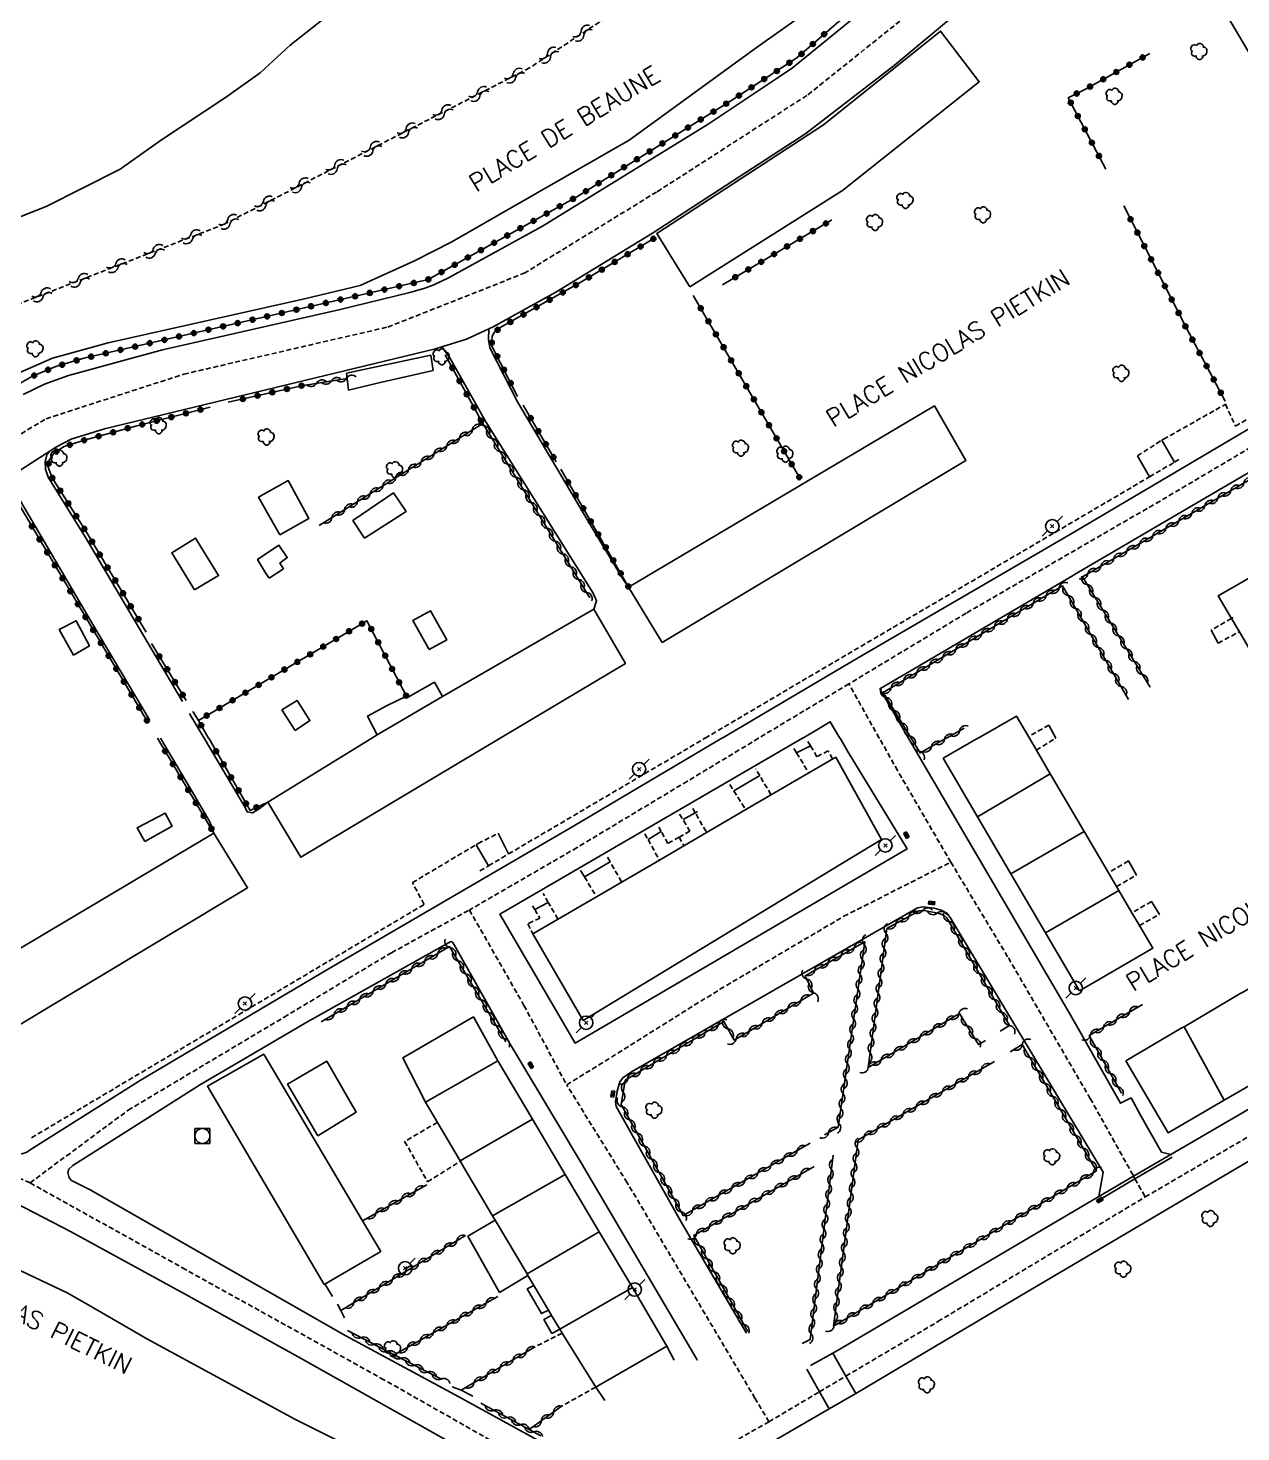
# Model space of a CAD drawing. Header units: millimetres. Extents: x 266000 to 267000, y 124222 to 125000.
# Drawn here: x 266566.4 to 266687.3, y 124601.8 to 124741.8 of the extents above; entities that cross this region are included whole.
import ezdxf
from ezdxf.enums import TextEntityAlignment as Align

# ---------------------------------------------------------------- set-up
doc = ezdxf.new("R2010")
doc.units = ezdxf.units.MM
doc.linetypes.add('DASHED', pattern=[0.75, 0.5, -0.25])
doc.layers.get('0').update_dxf_attribs({"linetype": 'CONTINUOUS'})
for name, color, linetype in [('W0001', 6, 'DASHED'), ('W0004', 5, 'CONTINUOUS'), ('W0008', 7, 'CONTINUOUS'), ('W0014', 7, 'CONTINUOUS'), ('W0017', 7, 'CONTINUOUS'), ('W0020', 2, 'CONTINUOUS'), ('W0051', 7, 'CONTINUOUS'), ('W0101', 7, 'CONTINUOUS'), ('W0104', 1, 'CONTINUOUS'), ('W0105', 7, 'CONTINUOUS'), ('W0112', 1, 'DASHED'), ('W0214', 2, 'CONTINUOUS'), ('W0300', 7, 'CONTINUOUS'), ('W0310', 3, 'CONTINUOUS'), ('W0323', 7, 'CONTINUOUS'), ('W0401', 7, 'CONTINUOUS'), ('W0420', 7, 'CONTINUOUS'), ('W0473', 7, 'CONTINUOUS'), ('W0501', 5, 'DASHED'), ('W0510', 5, 'CONTINUOUS'), ('W0989', 7, 'CONTINUOUS'), ('W1102', 7, 'CONTINUOUS')]:
    doc.layers.add(name, color=color, linetype=linetype)
doc.styles.get("Standard").update_dxf_attribs({"font": 'romans.shx', "width": 0.85})

# ---------------------------------------------------------------- blocks, each defined once
blk = doc.blocks.new('T401')
for p, q in [((-0.3, 0.3), (0, 0.3)), ((-0.3, -0.25), (-0.3, 0.3)), ((-0.3, 0.15), (0, 0.15)), ((-0.3, 0), (0, 0)), ((0, 0.3), (0, -0.25)), ((-0.3, -0.15), (0, -0.15)), ((-0.3, -0.25), (-0.3, -0.3)), ((-0.3, -0.3), (0, -0.3)), ((0, -0.3), (0, -0.25))]:
    blk.add_line(p, q)
blk = doc.blocks.new('T300')
for p, q in [((-0.8, 0.51), (-0.86, 0.34)), ((-0.86, 0.34), (-0.86, 0.17)), ((-0.86, 0.17), (-0.74, 0.06)), ((-0.69, 0.63), (-0.8, 0.51)), ((-0.8, -0.06), (-0.74, 0.06)), ((-0.74, 0.06), (-0.69, 0.11)), ((-0.57, 0.69), (-0.69, 0.63)), ((-0.46, 0.69), (-0.57, 0.69)), ((-0.29, 0.63), (-0.46, 0.69)), ((-0.29, 0.63), (-0.17, 0.74)), ((-0.23, 0.57), (-0.29, 0.63)), ((-0.17, 0.74), (-0.06, 0.8)), ((-0.06, 0.8), (0.06, 0.8)), ((0.06, 0.8), (0.23, 0.74)), ((0.23, 0.74), (0.34, 0.63)), ((0.34, 0.63), (0.4, 0.51)), ((0.46, 0.46), (0.34, 0.46)), ((0.4, 0.51), (0.4, 0.46)), ((0.57, 0.4), (0.46, 0.46)), ((0.57, 0.4), (0.69, 0.29)), ((0.69, 0.29), (0.74, 0.17)), ((0.74, 0.06), (0.69, -0.17)), ((0.74, 0.17), (0.74, 0.06)), ((-0.8, -0.17), (-0.8, -0.06)), ((-0.8, -0.23), (-0.8, -0.17)), ((-0.74, -0.34), (-0.8, -0.23)), ((-0.69, -0.4), (-0.74, -0.34)), ((-0.51, -0.46), (-0.69, -0.4)), ((-0.4, -0.46), (-0.51, -0.46)), ((-0.4, -0.46), (-0.34, -0.46)), ((-0.34, -0.46), (-0.34, -0.4)), ((-0.34, -0.51), (-0.34, -0.46)), ((-0.29, -0.63), (-0.34, -0.51)), ((-0.17, -0.74), (-0.29, -0.63)), ((-0.06, -0.8), (-0.17, -0.74)), ((0.06, -0.8), (-0.06, -0.8)), ((0.17, -0.74), (0.06, -0.8)), ((0.23, -0.69), (0.17, -0.74)), ((0.29, -0.46), (0.23, -0.46)), ((0.29, -0.63), (0.23, -0.69)), ((0.46, -0.4), (0.29, -0.46)), ((0.34, -0.51), (0.29, -0.63)), ((0.34, -0.51), (0.34, -0.46)), ((0.57, -0.34), (0.46, -0.4)), ((0.63, -0.29), (0.57, -0.34)), ((0.69, -0.17), (0.63, -0.29))]:
    blk.add_line(p, q)
blk = doc.blocks.new('T473')
for p, q in [((-0.166667, 0.166667), (0.166667, -0.166667)), ((-0.166667, -0.166667), (0.166667, 0.166667)), ((0.500001, 0.500001), (1.000002, 1.000002)), ((-1.000002, -1.000002), (-0.500001, -0.500001))]:
    blk.add_line(p, q)
blk.add_ellipse((0, 0), major_axis=(0.471405, 0.471405), ratio=1, start_param=5.4977871438, end_param=11.780972451)
blk = doc.blocks.new('T420')
for p, q in [((0.75, 0.75), (-0.75, 0.75)), ((-0.75, 0.75), (-0.75, -0.75)), ((0.75, 0.75), (0.75, -0.75)), ((0.75, -0.75), (-0.75, -0.75))]:
    blk.add_line(p, q)
blk.add_ellipse((0, 0), major_axis=(-0.53, 0.53), ratio=1, start_param=3.926991, end_param=10.210176)
blk = doc.blocks.new('t323o')
at = {"color": 0, "linetype": 'Continuous'}
for radius in [0.25, 0.15]:
    blk.add_circle((0, 0), radius, dxfattribs=at)
blk = doc.blocks.new('t500o')
at = {"color": 0, "linetype": 'Continuous'}
for centre, start, end in [((-0.5, 0.625), 216.8699, 323.1301), ((0.5, -0.125), 36.8699, 143.1301), ((0.5, -0.625), 36.8699, 143.1301), ((-0.5, 0.125), 216.8699, 323.1301)]:
    blk.add_arc(centre, 0.625, start, end, dxfattribs=at)
blk = doc.blocks.new('t310o')
at = {"color": 0, "linetype": 'Continuous'}
for centre, start, end in [((-0.5, 0.38), 216.8699, 323.1304), ((0.5, -0.37), 36.8699, 143.1303)]:
    blk.add_arc(centre, 0.625, start, end, dxfattribs=at)

msp = doc.modelspace()

# ---------------------------------------------------------------- linework, layer by layer
at = {"layer": 'W0001'}
for points in [[(266517.32, 124671), (266517.33, 124671.01), (266557.34, 124696.35), (266568.18, 124702.87), (266581.91, 124707.32), (266602.24, 124712.02), (266615.84, 124717.38), (266629.11, 124725.52), (266644.14, 124735.19), (266655.93, 124744.64), (266667.86, 124755.71), (266681.04, 124767.46), (266691.23, 124776.71), (266701.25, 124786.96), (266706.98, 124792.27), (266713, 124793.25), (266718.17, 124791.92)], [(266691.54, 124701.94), (266679.25, 124694.66), (266659.92, 124683.48), (266648.23, 124676.43)], [(266648.23, 124676.43), (266639.23, 124671.01), (266639.22, 124671)], [(266651.27, 124671), (266651.26, 124671.01), (266648.23, 124676.43)], [(266566.58, 124626.65), (266554.61, 124631.74), (266540.28, 124636.97), (266518.85, 124644.15), (266501.85, 124650.14), (266502.33, 124658.33), (266508.92, 124665.68), (266517.32, 124671)], [(266639.22, 124671), (266632.12, 124666.72), (266621.12, 124660.1), (266610.39, 124653.87)], [(266658.39, 124658.64), (266653.08, 124667.77), (266651.27, 124671)], [(266620.09, 124636.42), (266635.37, 124645.96), (266647.72, 124653.24), (266658.39, 124658.64)], [(266658.39, 124658.64), (266664.13, 124649.09), (266672.29, 124635.06), (266676.61, 124627.32), (266676.75, 124627.06), (266677.77, 124625.25)], [(266566.58, 124626.65), (266576.36, 124633.9), (266591.91, 124643.18), (266602.61, 124649.61), (266610.39, 124653.87)], [(266610.39, 124653.87), (266615.83, 124644.35), (266620.09, 124636.42)], [(266677.77, 124625.25), (266710.63, 124644.43), (266720.32, 124650.23)], [(266640.25, 124602.82), (266639.01, 124604.92), (266638.86, 124605.18), (266626.12, 124626.67), (266620.09, 124636.42)], [(266629.31, 124593.4), (266619.61, 124596.94), (266601.87, 124607.01), (266582.09, 124618), (266566.58, 124626.65)], [(266640.25, 124602.82), (266645.29, 124605.81), (266647.93, 124607.38), (266657.11, 124612.82), (266677.77, 124625.25)], [(266629.31, 124593.4), (266633.96, 124599.25), (266640.25, 124602.82)]]:
    msp.add_lwpolyline(points, dxfattribs=at)
at = {"layer": 'W0004'}
for points in [[(266673.16, 124625.29), (266676.61, 124627.32), (266680.32, 124629.49)], [(266680.45, 124629.23), (266676.75, 124627.06), (266673.3, 124625.03)]]:
    msp.add_lwpolyline(points, dxfattribs=at)
at = {"layer": 'W0008'}
for points in [[(266738.61, 124749.68), (266733.4, 124728.57), (266719.41, 124720.01), (266694.93, 124705.88), (266670.17, 124691.25), (266649.09, 124678.99), (266635.59, 124671.01), (266635.57, 124671)], [(266563.69, 124696.5), (266568.64, 124699.7), (266569.22, 124700.07), (266570.67, 124700.83), (266574, 124701.87), (266607.01, 124709.84), (266607.64, 124710.04), (266610.1, 124710.82), (266612.34, 124711.83), (266612.77, 124712.03), (266618.99, 124715.5), (266628.65, 124721.37), (266643.93, 124731.31), (266652.73, 124738.1), (266661.76, 124745.65)], [(266649.74, 124743.7), (266642.59, 124737.89), (266640.88, 124736.71), (266634.19, 124732.25), (266617.66, 124722.09), (266608.31, 124716.94), (266606.83, 124716.22), (266605.94, 124715.89), (266604.46, 124715.47), (266597.38, 124713.74), (266579.8, 124709.73), (266570.42, 124707.18), (266568.02, 124706.33), (266565.88, 124705.28)], [(266654.16, 124671), (266654.16, 124671.01), (266651.32, 124675.93), (266654.85, 124677.98), (266670.51, 124687.21), (266670.72, 124687.34), (266689.06, 124698.06), (266689.42, 124698.06), (266689.82, 124697.83), (266690.21, 124697.27), (266693.33, 124691.44)], [(266643.61, 124671), (266643.63, 124671.01), (266645.04, 124671.83)], [(266635.57, 124671), (266620.7, 124662.21), (266596.39, 124648.04), (266577.65, 124636.93), (266566.95, 124630.17), (266566.19, 124629.68), (266565.76, 124629.55), (266565.24, 124629.63), (266563.76, 124630.38), (266558.76, 124632.56), (266550.54, 124635.67), (266544.59, 124638.01), (266510.9, 124649.79), (266508.01, 124651.08), (266506.43, 124652.07), (266505.02, 124653.23), (266504.56, 124654.21), (266504.49, 124655.36), (266504.7, 124656.94), (266505.36, 124658.16), (266506.71, 124659.97), (266507.83, 124660.92), (266513.26, 124664.49), (266523.3, 124671)], [(266615.08, 124654.41), (266643.61, 124671)], [(266655.35, 124668.95), (266654.16, 124671)], [(266638.02, 124611.66), (266631.57, 124622.64), (266625.02, 124634.27), (266624.95, 124634.73), (266625.12, 124635.81), (266625.38, 124636.73), (266625.68, 124637.13), (266626.54, 124637.72), (266655.06, 124654.08), (266655.62, 124654.18), (266656.74, 124654.04), (266657.43, 124653.84), (266657.98, 124653.55), (266658.31, 124653.12), (266673.59, 124627.72)], [(266631.45, 124600.56), (266625.01, 124596.7), (266608.97, 124605.51), (266598.06, 124611.39), (266572.56, 124625.95), (266570.72, 124626.88), (266570.49, 124627.17), (266570.36, 124627.67), (266570.46, 124628.03), (266570.86, 124628.39), (266583.57, 124636.46), (266594.18, 124642.68), (266608.54, 124650.72), (266608.7, 124650.65), (266608.86, 124650.39), (266614.54, 124640.31)], [(266676.37, 124635.12), (266675.32, 124634.6), (266671.08, 124642.04), (266670.14, 124643.68)], [(266564.21, 124625.11), (266570.61, 124621.81), (266582.35, 124615.38), (266593.62, 124609.14), (266614.2, 124597.55), (266620.44, 124594.18), (266620.27, 124593.76), (266622.67, 124592.24), (266623.53, 124591.61), (266624.38, 124590.82)]]:
    msp.add_lwpolyline(points, dxfattribs=at)
at = {"layer": 'W0014'}
for points in [[(266645.04, 124671.83), (266646.36, 124672.65), (266647.33, 124671.01), (266647.34, 124671)], [(266647.34, 124671), (266648.15, 124669.62), (266654.02, 124659.97), (266620.92, 124640.59), (266613.41, 124653.44), (266615.08, 124654.41)], [(266670.14, 124643.68), (266655.35, 124668.95)], [(266712.6, 124657.09), (266713.29, 124655.9), (266716.08, 124651.29), (266715.89, 124650.33), (266715.88, 124650.27), (266706.03, 124644.44), (266680.34, 124629.49), (266680.32, 124629.49), (266679.39, 124629.72), (266677.35, 124633.34), (266676.37, 124635.12)], [(266614.54, 124640.31), (266621.52, 124628.65), (266633.11, 124608.99), (266633.11, 124608.99), (266633.11, 124608.99), (266633.11, 124608.99)], [(266673.59, 124627.72), (266673.16, 124625.29), (266647.5, 124610.18), (266646.64, 124609.66), (266644.4, 124608.43)]]:
    msp.add_lwpolyline(points, dxfattribs=at)
at = {"layer": 'W0017'}
for points in [[(266626.26, 124686.08), (266625.7, 124686.9), (266621.94, 124693.14), (266615.19, 124704.56), (266612.42, 124709.95), (266612.28, 124710.74), (266612.34, 124711.83)], [(266607.64, 124710.04), (266608.43, 124708.95), (266612.02, 124702.58), (266622.73, 124685.48), (266623.06, 124684.7), (266622.8, 124683.89)], [(266581.77, 124674.67), (266572.08, 124691.09), (266568.39, 124697.03), (266568.12, 124697.85), (266568.09, 124698.58), (266568.25, 124699.27), (266568.64, 124699.7)], [(266562.92, 124696.03), (266563.93, 124695.93), (266564.72, 124695.64), (266565.41, 124695.05), (266572.83, 124682.34), (266578.49, 124672.84)], [(266583.94, 124671), (266583.93, 124671.01), (266582.66, 124673.17), (266582.48, 124673.47)], [(266579.59, 124671), (266582.68, 124665.8), (266584.49, 124662.68), (266584.92, 124661.53)], [(266590.29, 124664.64), (266589.44, 124663.95), (266588.75, 124663.55), (266588.22, 124663.65), (266588.03, 124664.08), (266583.94, 124671)]]:
    msp.add_lwpolyline(points, dxfattribs=at)
at = {"layer": 'W0020'}
for points in [[(266648.91, 124605.64), (266647.93, 124607.38), (266646.64, 124609.66)], [(266644.02, 124608.08), (266645.29, 124605.81), (266646.26, 124604.1), (266646.27, 124604.08)]]:
    msp.add_lwpolyline(points, dxfattribs=at)
at = {"layer": 'W0051'}
msp.add_lwpolyline([(266636.06, 124594.34), (266635.86, 124594.8), (266635.73, 124595.33), (266635.66, 124596.09), (266635.8, 124596.68), (266636.03, 124597.24), (266636.46, 124597.93), (266637.15, 124598.62), (266640.02, 124600.49), (266646.26, 124604.1), (266648.91, 124605.64), (266663.24, 124614.16), (266679.87, 124623.97), (266696.21, 124633.61), (266716.93, 124645.77), (266724.92, 124650.36), (266759.99, 124671)], dxfattribs=at)
at = {"layer": 'W0101'}
for points in [[(266693.41, 124671), (266693.41, 124671.01), (266691.97, 124673.46), (266691.83, 124673.7), (266689.37, 124677.87), (266688.63, 124679.13), (266688.38, 124679.55), (266687.16, 124681.63), (266686.37, 124682.96), (266685.05, 124685.21), (266692.3, 124689.37)], [(266661.08, 124671), (266661.1, 124671.01), (266664.93, 124673.21), (266666.12, 124671.17), (266666.22, 124671.01), (266666.22, 124671)], [(266657.61, 124669.01), (266661.08, 124671)], [(266666.22, 124671), (266666.92, 124669.82), (266668.3, 124667.46), (266668.49, 124667.13), (266671.68, 124661.71), (266671.74, 124661.6), (266674.12, 124657.57), (266674.91, 124656.21), (266675.14, 124655.83), (266676.45, 124653.6), (266677.19, 124652.33), (266678.53, 124650.05), (266671.22, 124645.82)], [(266616.72, 124651.49), (266623.07, 124655.2), (266629.33, 124658.85), (266631.76, 124660.28), (266637.94, 124663.88), (266644.22, 124667.55), (266646.92, 124669.13)], [(266646.92, 124669.13), (266651.48, 124660.9), (266621.74, 124642.86), (266616.72, 124651.49)], [(266671.22, 124645.82), (266667.84, 124651.59), (266664.38, 124657.48), (266661.06, 124663.15), (266657.61, 124669.01)], [(266675.84, 124638.84), (266681.35, 124642.07), (266681.64, 124642.23), (266687.32, 124645.56), (266687.42, 124645.62), (266691.41, 124647.95), (266692.77, 124648.75), (266692.93, 124648.84), (266698.46, 124652.08), (266698.55, 124652.13), (266702.6, 124654.5), (266704.14, 124655.4), (266704.41, 124655.56), (266706.74, 124656.93), (266710.06, 124658.87)], [(266710.06, 124658.87), (266714.33, 124651.66), (266708.54, 124648.28), (266702.62, 124644.81), (266697.02, 124641.54), (266691.38, 124638.24), (266685.66, 124634.89), (266680.07, 124631.63), (266675.84, 124638.84)], [(266623.9, 124604.96), (266622.98, 124606.27), (266622.98, 124606.27), (266619.63, 124611.66), (266619.4, 124612.05), (266618.58, 124613.43), (266618.26, 124613.97), (266616.81, 124616.43), (266616.22, 124617.42), (266616.13, 124617.58), (266612.97, 124622.92), (266612.7, 124623.38), (266609.48, 124628.82), (266609.47, 124628.84), (266607.19, 124632.69), (266606, 124634.7), (266613.21, 124638.83)], [(266613.21, 124638.83), (266616.67, 124633), (266619.95, 124627.48), (266623.33, 124621.77), (266626.64, 124616.2), (266630.08, 124610.38), (266630.8, 124608.97)]]:
    msp.add_lwpolyline(points, dxfattribs=at)
at = {"layer": 'W0104'}
for points in [[(266688.6, 124750.11), (266691.98, 124751.95), (266696.87, 124743.58), (266688.5, 124738.73), (266683.55, 124747.16), (266686.81, 124749.06)], [(266600.66, 124671), (266600.67, 124671.01), (266601.19, 124671.33), (266607.72, 124675.17), (266622.8, 124683.89), (266625.95, 124678.45), (266613.47, 124671.01), (266613.45, 124671)], [(266604.2, 124675.07), (266606.9, 124676.58), (266607.72, 124675.17)], [(266602.19, 124674.26), (266604.1, 124675.21), (266604.2, 124675.07)], [(266604.2, 124675.07), (266604.2, 124675.07)], [(266607.72, 124675.17), (266607.72, 124675.17)], [(266601.19, 124671.33), (266600.24, 124673.21), (266602.19, 124674.26)], [(266602.19, 124674.26), (266602.19, 124674.26)], [(266613.45, 124671), (266593.57, 124659.14), (266590.29, 124664.64), (266600.66, 124671)], [(266601.19, 124671.33), (266601.19, 124671.33)], [(266606, 124634.7), (266603.74, 124639.12), (266610.78, 124643.21), (266613.21, 124638.83)], [(266616.22, 124617.42), (266613.39, 124615.72), (266610.24, 124621.35), (266612.97, 124622.92)], [(266618.26, 124613.97), (266617.57, 124613.61), (266616.16, 124616.07), (266616.81, 124616.43)], [(266619.4, 124612.05), (266618.6, 124611.64), (266617.81, 124613.02), (266618.58, 124613.43)]]:
    msp.add_lwpolyline(points, dxfattribs=at)
for points in [[(266632.37, 124716.02), (266629.06, 124721.36), (266645.7, 124732.18), (266657.36, 124741.54), (266661.23, 124736.49), (266647.59, 124725.63)], [(266598.34, 124705.73), (266598.2, 124706.89), (266598.14, 124707.41), (266606.53, 124709.2), (266606.76, 124707.69), (266601.36, 124706.45)], [(266629.6, 124680.55), (266626.26, 124686.08), (266656.76, 124704.15), (266659.9, 124698.71)], [(266591.5, 124691.29), (266589.37, 124695.04), (266592.3, 124696.71), (266594.36, 124692.92), (266591.5, 124691.29)], [(266599.92, 124690.97), (266598.77, 124692.72), (266602.82, 124695.47), (266604.07, 124693.63)], [(266582.97, 124685.82), (266580.71, 124689.51), (266583.08, 124690.96), (266585.37, 124687.23)], [(266590.41, 124686.96), (266590.04, 124687.49), (266589.26, 124688.84), (266591.4, 124690.25), (266592.22, 124689.03), (266591.49, 124688.47), (266591.85, 124687.91)], [(266606.38, 124679.86), (266604.74, 124682.75), (266606.52, 124683.7), (266608.12, 124680.81), (266606.38, 124679.86)], [(266570.91, 124679.3), (266569.47, 124681.84), (266571.18, 124682.72), (266572.49, 124680.22), (266570.91, 124679.3)], [(266593.01, 124671.79), (266591.69, 124673.83), (266593.21, 124674.78), (266594.49, 124672.77), (266593.01, 124671.79)], [(266578.02, 124660.7), (266577.26, 124662.08), (266580.06, 124663.52), (266580.75, 124662.24), (266578.02, 124660.7)], [(266563.17, 124641.01), (266560.46, 124645.46), (266559.76, 124646.61), (266584.92, 124661.53), (266588.27, 124656.09)], [(266595.89, 124616.53), (266584.28, 124636.3), (266589.88, 124639.48), (266599.74, 124622.86), (266601.55, 124619.81)], [(266595.26, 124631.34), (266592.24, 124636.51), (266596.16, 124638.8), (266599.08, 124633.7)]]:
    msp.add_lwpolyline(points, close=True, dxfattribs=at)
at = {"layer": 'W0105'}
for points in [[(266679.42, 124700.73), (266680.69, 124698.54)], [(266678.21, 124697.08), (266676.99, 124699.16)], [(266685.05, 124680.48), (266684.35, 124681.77)], [(266668.17, 124672.32), (266668.87, 124671.01)], [(266643, 124669.55), (266644.4, 124670.26)], [(266636.75, 124665.76), (266639.33, 124667.27)], [(266631.71, 124662.89), (266632.91, 124663.57), (266633.12, 124663.68)], [(266613.26, 124661.52), (266614.29, 124659.46)], [(266628.2, 124660.9), (266629.51, 124661.71)], [(266612.3, 124658.28), (266611.05, 124660.38)], [(266621.85, 124657.17), (266624.41, 124658.69)], [(266676.09, 124658.78), (266676.9, 124657.35)], [(266616.9, 124653.92), (266618.25, 124654.62)], [(266678.39, 124654.71), (266679.2, 124653.43)]]:
    msp.add_lwpolyline(points, dxfattribs=at)
at = {"layer": 'W0112'}
for points in [[(266676.99, 124699.16), (266679.42, 124700.73), (266679.59, 124700.83), (266685.78, 124704.31), (266686.77, 124702.13), (266732.71, 124728.99), (266737.78, 124749.9), (266729, 124764.95)], [(266633.87, 124671), (266633.89, 124671.01), (266644.24, 124677.12), (266678.21, 124697.08), (266680.69, 124698.54), (266681.17, 124698.82)], [(266686.53, 124683.05), (266686.37, 124682.96), (266684.35, 124681.77)], [(266685.05, 124680.48), (266687.16, 124681.63)], [(266668.17, 124672.32), (266666.12, 124671.17)], [(266611.44, 124657.77), (266612.3, 124658.28), (266614.29, 124659.46), (266633.87, 124671)], [(266646.59, 124668.94), (266646.16, 124669.76), (266645.04, 124669.16), (266644.4, 124670.26), (266644.02, 124670.9)], [(266666.89, 124669.8), (266666.92, 124669.82), (266668.84, 124671)], [(266668.84, 124671), (266668.86, 124671.01), (266668.87, 124671.01)], [(266642.74, 124669.98), (266643, 124669.55), (266644.22, 124667.55)], [(266640.45, 124665.38), (266639.33, 124667.27), (266638.93, 124667.94)], [(266636.36, 124666.38), (266636.75, 124665.76), (266637.94, 124663.88)], [(266631.35, 124663.43), (266632.37, 124661.75), (266631.3, 124661.14), (266630.17, 124660.5), (266629.51, 124661.71), (266629.25, 124662.17)], [(266633.98, 124661.69), (266632.91, 124663.57), (266632.57, 124664.18)], [(266566.72, 124631.15), (266605.88, 124654.43), (266604.7, 124656.6), (266611.05, 124660.38), (266611.25, 124660.51), (266613.26, 124661.52)], [(266627.88, 124661.48), (266628.2, 124660.9), (266629.33, 124658.85)], [(266631.3, 124661.14), (266631.76, 124660.28), (266631.79, 124660.22)], [(266625.55, 124656.68), (266624.41, 124658.69), (266624.1, 124659.24)], [(266621.46, 124657.82), (266621.69, 124657.43), (266621.85, 124657.17), (266623.07, 124655.2)], [(266676.09, 124658.78), (266674.12, 124657.57)], [(266674.89, 124656.2), (266674.91, 124656.21), (266676.9, 124657.35)], [(266619.21, 124652.96), (266618.25, 124654.62), (266617.73, 124655.52)], [(266616.68, 124654.29), (266616.9, 124653.92), (266617.41, 124653.07), (266616.2, 124652.48), (266616.72, 124651.49)], [(266678.39, 124654.71), (266676.45, 124653.6)], [(266677.15, 124652.31), (266677.19, 124652.33), (266679.2, 124653.43)], [(266607.19, 124632.69), (266603.93, 124630.79), (266606.22, 124626.77)], [(266606.22, 124626.77), (266609.48, 124628.82), (266609.88, 124629.07)], [(266619.63, 124611.66), (266616.89, 124610.27)], [(266623.34, 124606.48), (266622.98, 124606.27), (266619.54, 124604.35)]]:
    msp.add_lwpolyline(points, dxfattribs=at)
at = {"layer": 'W0214'}
msp.add_lwpolyline([(266559.05, 124621.02), (266570.27, 124615.69), (266572.43, 124614.44), (266578.29, 124611.07), (266592.99, 124603.08), (266610.06, 124594.5), (266615.08, 124592.11), (266615.29, 124592.01), (266617.23, 124590.67), (266618.45, 124589.45), (266618.94, 124588.6), (266619.21, 124587.25), (266619.08, 124586.14), (266618.68, 124585.35), (266617.7, 124584.29), (266613.34, 124581.1)], dxfattribs=at)
at = {"layer": 'W0310'}
for points in [[(266593.66, 124706.17), (266598.2, 124706.89)], [(266595.41, 124692.22), (266611.72, 124702.4), (266622.39, 124685.01)], [(266678.25, 124676.1), (266671.53, 124687.1), (266689.38, 124697.49), (266692.92, 124691.43), (266690.25, 124689.89)], [(266654.43, 124671), (266654.42, 124671.01), (266651.65, 124675.57), (266669.53, 124686.19), (266676.12, 124674.86)], [(266659.73, 124672), (266657.96, 124671.01), (266657.94, 124671)], [(266657.94, 124671), (266655.32, 124669.54), (266654.43, 124671)], [(266661.86, 124640.84), (266661.16, 124640.45), (266659.26, 124643.54), (266650.14, 124638.17), (266652.01, 124652.01), (266655.24, 124653.78), (266655.73, 124653.81), (266657.11, 124653.55), (266657.7, 124653.35), (266658, 124653.09), (266664.23, 124642.35), (266663.31, 124641.79)], [(266644.36, 124630.6), (266631.71, 124623.39), (266625.52, 124634.48), (266625.92, 124636.88), (266635.77, 124642.74), (266636.79, 124640.9), (266644.7, 124645.58), (266643.88, 124647.32), (266649.8, 124650.7), (266647.17, 124632.22), (266645.78, 124631.43)], [(266595.6, 124642.71), (266608.41, 124650.22), (266614.02, 124640.73)], [(266675.4, 124635.61), (266672.19, 124641.34), (266677.49, 124644.46)], [(266662.74, 124638.77), (266649.14, 124630.93), (266646.7, 124612.35), (266672.92, 124627.86), (266665.51, 124640.44), (266664.32, 124639.72)], [(266638.15, 124611.83), (266632.76, 124621.41), (266644.75, 124628.29)], [(266646.66, 124629.41), (266644.35, 124611.02), (266643.56, 124610.62)], [(266599.74, 124622.86), (266606.13, 124626.47)], [(266609.99, 124621.4), (266597.58, 124613.93)], [(266596.72, 124615.31), (266596, 124616.53)], [(266597.58, 124613.93), (266597.25, 124614.55)], [(266602.9, 124609.51), (266613.21, 124615.31)], [(266597.58, 124613.93), (266597.94, 124613.2)], [(266607.6, 124607.07), (266602.9, 124609.51), (266598.24, 124611.92)], [(266616.89, 124610.27), (266609.58, 124605.98)], [(266608.67, 124606.32), (266609.58, 124605.98)], [(266609.58, 124605.98), (266610.73, 124605.39)], [(266611.52, 124604.67), (266616.34, 124602.05), (266617.5, 124601.43)], [(266619.54, 124604.35), (266616.34, 124602.05)]]:
    msp.add_lwpolyline(points, dxfattribs=at)
at = {"layer": 'W0323'}
for points in [[(266703.98, 124796.1), (266700.18, 124792.02), (266685.39, 124776.16), (266683.88, 124774.78), (266673.54, 124766.31), (266671.15, 124764.11), (266666.82, 124760.16), (266656.81, 124750.94), (266650.65, 124745.48), (266643.03, 124738.86), (266636.44, 124734.58), (266621.11, 124725.02), (266606.27, 124716.75), (266595.24, 124714.23), (266571.95, 124708.9), (266569.16, 124708.08), (266566.83, 124707.12), (266564.96, 124706.07), (266555.51, 124699.97), (266536.8, 124688.08), (266518.68, 124676.74), (266510.03, 124671.01), (266510.01, 124671)], [(266678.22, 124739.3), (266671.83, 124735.76), (266670.09, 124734.88), (266673.86, 124727.76)], [(266675.63, 124724.11), (266681.85, 124711.96), (266685.75, 124704.61)], [(266646.54, 124722.72), (266635.61, 124716.23)], [(266628.78, 124720.85), (266621.5, 124716.49), (266613.46, 124711.96), (266612.9, 124711.5), (266612.64, 124711.11), (266612.6, 124710.19), (266615.19, 124705.08)], [(266632.71, 124715.18), (266643.29, 124697)], [(266611.72, 124702.4), (266607.96, 124709.26)], [(266586.34, 124704.52), (266593.66, 124706.17)], [(266578.16, 124681.6), (266572.1, 124691.71), (266568.77, 124696.99), (266568.38, 124698.04), (266568.47, 124698.74), (266569.03, 124699.49), (266569.98, 124700.09), (266572.12, 124700.78), (266577.24, 124702.17), (266584.53, 124704.02)], [(266615.75, 124704.23), (266619.03, 124698.59)], [(266619.49, 124697.84), (266626.26, 124686.08)], [(266578.27, 124672.71), (266576.49, 124675.71), (266565.02, 124695.07), (266563.74, 124695.76), (266557.56, 124692.22)], [(266604.1, 124675.21), (266600.17, 124682.72), (266583.37, 124672.77), (266584.38, 124671.01), (266584.39, 124671)], [(266582.15, 124674.78), (266578.69, 124680.45)], [(266583.37, 124672.77), (266582.82, 124673.67)], [(266584.92, 124661.53), (266579.29, 124671)], [(266584.39, 124671), (266588.51, 124663.81), (266590.29, 124664.64)]]:
    msp.add_lwpolyline(points, dxfattribs=at)
at = {"layer": 'W0501'}
msp.add_lwpolyline([(266689.23, 124793.19), (266669.54, 124776.26), (266644.67, 124756.44), (266616.38, 124737.86), (266585.99, 124722.3), (266556.57, 124710.88), (266534.45, 124698.62), (266510.75, 124683.27), (266487.33, 124671.01), (266487.31, 124671)], dxfattribs=at)
at = {"layer": 'W0510'}
for points in [[(266505.38, 124671), (266505.4, 124671.01), (266522.61, 124681.29), (266538.38, 124690.93), (266551.56, 124699.42), (266559.27, 124704.18), (266563.09, 124706.41), (266568.82, 124708.93), (266574.38, 124710.43), (266593.96, 124714.84), (266599.49, 124716.17), (266604.92, 124718.63), (266608.64, 124720.53), (266613.55, 124723.35), (266626.32, 124730.66), (266638.98, 124739.87), (266650, 124747.7), (266660.76, 124756.55), (266677.79, 124773.32), (266686.04, 124779.87), (266694.36, 124787.95), (266700.61, 124795.35), (266703.86, 124799.47), (266705.57, 124802.34)], [(266597.38, 124743.95), (266592.51, 124740.12), (266589.53, 124737.36), (266586.15, 124734.98), (266579.7, 124730.69), (266575.55, 124727.76), (266568.17, 124724.03), (266565.84, 124723.1), (266559.22, 124720.45), (266553.93, 124718.86), (266546.3, 124714.79), (266540.1, 124710.84), (266531.32, 124705.95), (266524.49, 124701.2), (266519.2, 124697.39), (266513.04, 124694.22), (266501.2, 124687.29), (266495.08, 124684.96), (266488.47, 124681.51), (266480.22, 124676.45), (266477.28, 124674.54), (266475.76, 124673.62)]]:
    msp.add_lwpolyline(points, dxfattribs=at)
at = {"layer": 'W1102'}
for points in [[(266668.3, 124667.46), (266661.06, 124663.15)], [(266671.68, 124661.71), (266664.38, 124657.48)], [(266675.14, 124655.83), (266667.84, 124651.59)], [(266681.64, 124642.23), (266685.66, 124634.89)], [(266616.67, 124633), (266609.88, 124629.07), (266609.47, 124628.84)], [(266619.95, 124627.48), (266612.7, 124623.38)], [(266623.33, 124621.77), (266616.13, 124617.58)], [(266626.64, 124616.2), (266619.4, 124612.05)], [(266630.08, 124610.38), (266623.34, 124606.48), (266622.98, 124606.27)]]:
    msp.add_lwpolyline(points, dxfattribs=at)

# ---------------------------------------------------------------- block references
at = {"layer": 'W0300', "rotation": 359.9999899820874}
for p in [(266683.19, 124739.49), (266674.73, 124735.03), (266653.88, 124724.65), (266661.61, 124723.21), (266650.85, 124722.45), (266567.13, 124709.85), (266607.63, 124709.04), (266675.4, 124707.4), (266579.42, 124702.18), (266590.17, 124701.05), (266569.51, 124698.94), (266637.47, 124699.94), (266641.91, 124699.34), (266602.99, 124697.79), (266628.85, 124633.89), (266668.51, 124629.26), (266684.27, 124623.1), (266636.66, 124620.37), (266675.61, 124618.05), (266602.78, 124610.11), (266656.02, 124606.51)]:
    msp.add_blockref('T300', p, dxfattribs=at)
at = {"layer": 'W0310'}
for p, rotation in [((266595.14, 124706.41), 8.99529748915664), ((266596.62, 124706.64), 8.99529748915664), ((266598.11, 124706.88), 8.99529748915664), ((266610.68, 124701.75), 31.96747998786363), ((266611.86, 124702.17), 301.5366952297446), ((266609.4, 124700.96), 31.96747998786363), ((266612.65, 124700.89), 301.5366952297446), ((266606.86, 124699.37), 31.96747998786363), ((266608.13, 124700.16), 31.96747998786363), ((266613.43, 124699.61), 301.5366952297446), ((266604.31, 124697.78), 31.96747998786363), ((266605.59, 124698.57), 31.96747998786363), ((266614.21, 124698.33), 301.5366952297446), ((266601.77, 124696.19), 31.96747998786363), ((266603.04, 124696.98), 31.96747998786363), ((266615, 124697.05), 301.5366952297446), ((266687.61, 124696.46), 30.20831848750328), ((266600.5, 124695.4), 31.96747998786363), ((266615.78, 124695.78), 301.5366952297446), ((266616.57, 124694.5), 301.5366952297446), ((266685.02, 124694.95), 30.20831848750328), ((266686.31, 124695.7), 30.20831848750328), ((266597.95, 124693.81), 31.96747998786363), ((266599.22, 124694.6), 31.96747998786363), ((266617.35, 124693.22), 301.5366952297446), ((266682.42, 124693.44), 30.20831848750328), ((266683.72, 124694.19), 30.20831848750328), ((266596.68, 124693.01), 31.96747998786363), ((266618.14, 124691.94), 301.5366952297446), ((266679.83, 124691.93), 30.20831848750328), ((266681.13, 124692.68), 30.20831848750328), ((266618.92, 124690.66), 301.5366952297446), ((266678.54, 124691.18), 30.20831848750328), ((266619.71, 124689.38), 301.5366952297446), ((266675.94, 124689.67), 30.20831848750328), ((266677.24, 124690.42), 30.20831848750328), ((266620.49, 124688.11), 301.5366952297446), ((266673.35, 124688.16), 30.20831848750328), ((266674.65, 124688.91), 30.20831848750328), ((266621.28, 124686.83), 301.5366952297446), ((266672.05, 124687.4), 30.20831848750328), ((266671.99, 124686.33), 121.426405456414), ((266622.06, 124685.55), 301.5366952297446), ((266667.9, 124685.22), 30.71008445491064), ((266669.19, 124685.99), 30.71008445491064), ((266670.09, 124685.23), 300.1862642021365), ((266672.78, 124685.05), 121.426405456414), ((266665.32, 124683.69), 30.71008445491064), ((266666.61, 124684.46), 30.71008445491064), ((266670.84, 124683.94), 300.1862642021365), ((266673.56, 124683.77), 121.426405456414), ((266662.74, 124682.16), 30.71008445491064), ((266664.03, 124682.92), 30.71008445491064), ((266671.6, 124682.64), 300.1862642021365), ((266674.34, 124682.49), 121.426405456414), ((266661.45, 124681.39), 30.71008445491064), ((266672.35, 124681.34), 300.1862642021365), ((266675.12, 124681.21), 121.426405456414), ((266658.88, 124679.86), 30.71008445491064), ((266660.16, 124680.63), 30.71008445491064), ((266673.1, 124680.05), 300.1862642021365), ((266675.9, 124679.93), 121.426405456414), ((266656.3, 124678.33), 30.71008445491064), ((266657.59, 124679.09), 30.71008445491064), ((266673.86, 124678.75), 300.1862642021365), ((266676.69, 124678.65), 121.426405456414), ((266653.72, 124676.8), 30.71008445491064), ((266655.01, 124677.56), 30.71008445491064), ((266674.61, 124677.45), 300.1862642021365), ((266677.47, 124677.37), 121.426405456414), ((266651.96, 124675.06), 121.3578015090119), ((266652.43, 124676.03), 30.71008445491064), ((266675.37, 124676.16), 300.1862642021365), ((266652.74, 124673.78), 121.3578015090119), ((266653.52, 124672.5), 121.3578015090119), ((266654.3, 124671.22), 121.3578015090119), ((266659.25, 124671.73), 209.1148981138565), ((266655.21, 124669.72), 121.3771885353856), ((266656.45, 124670.17), 209.1176234996177), ((266657.76, 124670.9), 209.1176234996177), ((266654.21, 124653.22), 28.74463866444869), ((266655.57, 124653.8), 3.706289296239286), ((266657.04, 124653.56), 349.097547025186), ((266658.2, 124652.73), 300.1238744207439), ((266651.94, 124651.53), 82.3077927845451), ((266652.9, 124652.5), 28.74463866444869), ((266658.96, 124651.44), 300.1238744207439), ((266608.49, 124650.09), 300.5820756878657), ((266648.75, 124650.1), 29.668839746347), ((266649.76, 124650.41), 261.8863898858608), ((266651.74, 124650.04), 82.3077927845451), ((266659.71, 124650.14), 300.1238744207439), ((266605.96, 124648.78), 30.37086193225022), ((266607.25, 124649.53), 30.37086193225022), ((266609.25, 124648.8), 300.5820756878657), ((266646.15, 124648.62), 29.668839746347), ((266647.45, 124649.36), 29.668839746347), ((266649.55, 124648.93), 261.8863898858608), ((266651.54, 124648.55), 82.3077927845451), ((266660.46, 124648.84), 300.1238744207439), ((266603.37, 124647.26), 30.37086193225022), ((266604.66, 124648.02), 30.37086193225022), ((266610.02, 124647.51), 300.5820756878657), ((266644.04, 124646.98), 115.3674044629013), ((266644.84, 124647.88), 29.668839746347), ((266649.34, 124647.44), 261.8863898858608), ((266651.34, 124647.07), 82.3077927845451), ((266661.22, 124647.54), 300.1238744207439), ((266600.78, 124645.74), 30.37086193225022), ((266602.07, 124646.5), 30.37086193225022), ((266610.78, 124646.21), 300.5820756878657), ((266644.68, 124645.62), 115.3674044629013), ((266649.13, 124645.96), 261.8863898858608), ((266651.14, 124645.58), 82.3077927845451), ((266661.97, 124646.25), 300.1238744207439), ((266599.48, 124644.98), 30.37086193225022), ((266611.54, 124644.92), 300.5820756878657), ((266643.44, 124644.84), 30.60240191366212), ((266648.91, 124644.47), 261.8863898858608), ((266650.94, 124644.09), 82.3077927845451), ((266662.72, 124644.95), 300.1238744207439), ((266596.9, 124643.47), 30.37086193225022), ((266598.19, 124644.23), 30.37086193225022), ((266612.31, 124643.63), 300.5820756878657), ((266640.86, 124643.31), 30.60240191366212), ((266642.15, 124644.08), 30.60240191366212), ((266648.7, 124642.99), 261.8863898858608), ((266650.74, 124642.61), 82.3077927845451), ((266659.2, 124643.51), 210.5099876774281), ((266663.47, 124643.65), 300.1238744207439), ((266674.9, 124642.94), 30.42680410787785), ((266676.2, 124643.7), 30.42680410787785), ((266613.07, 124642.34), 300.5820756878657), ((266633.91, 124641.64), 30.73571995086856), ((266635.2, 124642.4), 30.73571995086856), ((266636.17, 124642.01), 299.051957276129), ((266638.28, 124641.79), 30.60240191366212), ((266639.57, 124642.55), 30.60240191366212), ((266648.49, 124641.5), 261.8863898858608), ((266656.62, 124641.98), 210.5099876774281), ((266657.91, 124642.75), 210.5099876774281), ((266660.01, 124642.32), 121.5641151432544), ((266664.23, 124642.35), 300.1238744207439), ((266673.61, 124642.18), 30.42680410787785), ((266613.83, 124641.05), 300.5820756878657), ((266631.33, 124640.1), 30.73571995086856), ((266632.62, 124640.87), 30.73571995086856), ((266636.99, 124641.02), 30.60240191366212), ((266648.28, 124640.02), 261.8863898858608), ((266650.54, 124641.12), 82.3077927845451), ((266654.03, 124640.46), 210.5099876774281), ((266655.33, 124641.22), 210.5099876774281), ((266660.8, 124641.05), 121.5641151432544), ((266665.51, 124640.44), 211.3317579606694), ((266672.32, 124641.42), 30.42680410787785), ((266672.85, 124640.17), 119.2689148460396), ((266630.04, 124639.34), 30.73571995086856), ((266648.07, 124638.53), 261.8863898858608), ((266650.34, 124639.63), 82.3077927845451), ((266651.45, 124638.94), 210.5099876774281), ((266652.74, 124639.7), 210.5099876774281), ((266666.27, 124639.15), 120.4886244687233), ((266673.58, 124638.86), 119.2689148460396), ((266627.46, 124637.8), 30.73571995086856), ((266628.75, 124638.57), 30.73571995086856), ((266647.86, 124637.05), 261.8863898858608), ((266650.16, 124638.18), 210.5099876774281), ((266661.44, 124638.02), 209.9427269291985), ((266667.03, 124637.85), 120.4886244687233), ((266674.32, 124637.55), 119.2689148460396), ((266626.17, 124637.04), 30.73571995086856), ((266625.72, 124635.7), 80.56476799223815), ((266658.84, 124636.52), 209.9427269291985), ((266660.14, 124637.27), 209.9427269291985), ((266667.79, 124636.56), 120.4886244687233), ((266675.05, 124636.24), 119.2689148460396), ((266625.65, 124634.25), 119.1706342756751), ((266647.64, 124635.56), 261.8863898858608), ((266656.24, 124635.02), 209.9427269291985), ((266657.54, 124635.77), 209.9427269291985), ((266668.55, 124635.27), 120.4886244687233), ((266626.38, 124632.94), 119.1706342756751), ((266647.43, 124634.08), 261.8863898858608), ((266653.64, 124633.53), 209.9427269291985), ((266654.94, 124634.27), 209.9427269291985), ((266669.31, 124633.98), 120.4886244687233), ((266627.11, 124631.63), 119.1706342756751), ((266647.22, 124632.59), 261.8863898858608), ((266651.04, 124632.03), 209.9427269291985), ((266652.34, 124632.78), 209.9427269291985), ((266670.07, 124632.68), 120.4886244687233), ((266627.84, 124630.32), 119.1706342756751), ((266646.19, 124631.66), 209.6243621499167), ((266649.03, 124630.14), 262.5223286852191), ((266649.74, 124631.28), 209.9427269291985), ((266670.83, 124631.39), 120.4886244687233), ((266671.6, 124630.1), 120.4886244687233), ((266628.57, 124629.01), 119.1706342756751), ((266641.75, 124629.11), 209.6941153077826), ((266643.06, 124629.85), 209.6941153077826), ((266648.84, 124628.65), 262.5223286852191), ((266672.36, 124628.81), 120.4886244687233), ((266629.3, 124627.7), 119.1706342756751), ((266639.15, 124627.63), 209.6941153077826), ((266640.45, 124628.37), 209.6941153077826), ((266643.45, 124627.55), 29.86620512916539), ((266646.48, 124628), 262.847752365736), ((266672.57, 124627.65), 30.60631582058053), ((266630.03, 124626.39), 119.1706342756751), ((266636.54, 124626.14), 209.6941153077826), ((266637.84, 124626.88), 209.6941153077826), ((266642.15, 124626.8), 29.86620512916539), ((266646.3, 124626.51), 262.847752365736), ((266648.64, 124627.16), 262.5223286852191), ((266669.99, 124626.13), 30.60631582058053), ((266671.28, 124626.89), 30.60631582058053), ((266603.66, 124625.08), 29.43687368331743), ((266604.97, 124625.81), 29.43687368331743), ((266630.77, 124625.08), 119.1706342756751), ((266635.24, 124625.4), 209.6941153077826), ((266639.55, 124625.31), 29.86620512916539), ((266640.85, 124626.05), 29.86620512916539), ((266646.11, 124625.02), 262.847752365736), ((266648.45, 124625.67), 262.5223286852191), ((266668.7, 124625.36), 30.60631582058053), ((266601.05, 124623.6), 29.43687368331743), ((266602.35, 124624.34), 29.43687368331743), ((266631.5, 124623.77), 119.1706342756751), ((266632.63, 124623.91), 209.6941153077826), ((266633.93, 124624.65), 209.6941153077826), ((266636.94, 124623.81), 29.86620512916539), ((266638.25, 124624.56), 29.86620512916539), ((266645.92, 124623.53), 262.847752365736), ((266648.25, 124624.19), 262.5223286852191), ((266666.12, 124623.84), 30.60631582058053), ((266667.41, 124624.6), 30.60631582058053), ((266634.34, 124622.32), 29.86620512916539), ((266635.64, 124623.07), 29.86620512916539), ((266645.74, 124622.05), 262.847752365736), ((266648.06, 124622.7), 262.5223286852191), ((266663.54, 124622.31), 30.60631582058053), ((266664.83, 124623.07), 30.60631582058053), ((266609.14, 124620.89), 211.0512123059436), ((266633.04, 124621.57), 29.86620512916539), ((266633.34, 124620.39), 119.3710294366004), ((266645.55, 124620.56), 262.847752365736), ((266647.86, 124621.21), 262.5223286852191), ((266660.95, 124620.78), 30.60631582058053), ((266662.25, 124621.54), 30.60631582058053), ((266606.57, 124619.34), 211.0512123059436), ((266607.86, 124620.12), 211.0512123059436), ((266634.07, 124619.08), 119.3710294366004), ((266645.36, 124619.07), 262.847752365736), ((266647.67, 124619.72), 262.5223286852191), ((266658.37, 124619.25), 30.60631582058053), ((266659.66, 124620.02), 30.60631582058053), ((266604, 124617.8), 211.0512123059436), ((266605.29, 124618.57), 211.0512123059436), ((266634.81, 124617.77), 119.3710294366004), ((266645.18, 124617.58), 262.847752365736), ((266647.47, 124618.24), 262.5223286852191), ((266655.79, 124617.73), 30.60631582058053), ((266657.08, 124618.49), 30.60631582058053), ((266602.72, 124617.02), 211.0512123059436), ((266635.54, 124616.46), 119.3710294366004), ((266644.99, 124616.09), 262.847752365736), ((266647.28, 124616.75), 262.5223286852191), ((266654.5, 124616.96), 30.60631582058053), ((266600.15, 124615.47), 211.0512123059436), ((266601.43, 124616.25), 211.0512123059436), ((266636.28, 124615.16), 119.3710294366004), ((266644.8, 124614.6), 262.847752365736), ((266647.08, 124615.26), 262.5223286852191), ((266651.92, 124615.44), 30.60631582058053), ((266653.21, 124616.2), 30.60631582058053), ((266598.86, 124614.7), 211.0512123059436), ((266610.74, 124613.92), 29.37596110800253), ((266612.05, 124614.66), 29.37596110800253), ((266637.02, 124613.85), 119.3710294366004), ((266646.89, 124613.78), 262.5223286852191), ((266649.33, 124613.91), 30.60631582058053), ((266650.63, 124614.67), 30.60631582058053), ((266608.13, 124612.45), 29.37596110800253), ((266609.43, 124613.19), 29.37596110800253), ((266637.75, 124612.54), 119.3710294366004), ((266644.62, 124613.12), 262.847752365736), ((266646.75, 124612.38), 30.60631582058053), ((266648.04, 124613.14), 30.60631582058053), ((266599.57, 124611.23), 152.599963338776), ((266605.51, 124610.98), 29.37596110800253), ((266606.82, 124611.72), 29.37596110800253), ((266644.43, 124611.63), 262.847752365736), ((266600.9, 124610.54), 152.599963338776), ((266602.23, 124609.85), 152.599963338776), ((266604.21, 124610.24), 29.37596110800253), ((266616.04, 124609.78), 210.4329977052518), ((266603.57, 124609.16), 152.593846099682), ((266604.9, 124608.47), 152.593846099682), ((266613.46, 124608.26), 210.4329977052518), ((266614.75, 124609.02), 210.4329977052518), ((266606.23, 124607.78), 152.593846099682), ((266607.56, 124607.09), 152.593846099682), ((266610.87, 124606.74), 210.4329977052518), ((266612.16, 124607.5), 210.4329977052518), ((266612.83, 124603.95), 331.55439586016), ((266618.78, 124603.8), 215.690059824934), ((266614.15, 124603.24), 331.55439586016), ((266615.47, 124602.53), 331.55439586016), ((266617.56, 124602.93), 215.690059824934), ((266616.79, 124601.81), 331.5459054067285)]:
    msp.add_blockref('t310o', p, dxfattribs=dict(at, rotation=rotation))
at = {"layer": 'W0323'}
for p, rotation in [((266644.63, 124740.25), 221.0036815161466), ((266645.76, 124741.23), 221.0036815161466), ((266643.5, 124739.26), 221.0036815161466), ((266677.51, 124738.91), 208.9898424709743), ((266641.04, 124737.56), 212.9930238076517), ((266642.29, 124738.38), 212.9930238076517), ((266674.89, 124737.46), 208.9898424709743), ((266676.2, 124738.18), 208.9898424709743), ((266638.52, 124735.93), 212.9930238076517), ((266639.78, 124736.75), 212.9930238076517), ((266672.27, 124736), 208.9898424709743), ((266673.58, 124736.73), 208.9898424709743), ((266636, 124734.3), 211.9371203359381), ((266637.26, 124735.11), 212.9930238076517), ((266670.35, 124734.39), 297.9179925634948), ((266670.94, 124735.31), 206.8924520682273), ((266634.72, 124733.51), 211.9371203359381), ((266671.05, 124733.07), 297.9179925634948), ((266632.18, 124731.92), 211.9371203359381), ((266633.45, 124732.72), 211.9371203359381), ((266671.75, 124731.74), 297.9179925634948), ((266629.63, 124730.34), 211.9371203359381), ((266630.91, 124731.13), 211.9371203359381), ((266672.45, 124730.41), 297.9179925634948), ((266627.09, 124728.75), 211.9371203359381), ((266628.36, 124729.54), 211.9371203359381), ((266673.16, 124729.09), 297.9179925634948), ((266625.81, 124727.96), 211.9371203359381), ((266623.27, 124726.37), 211.9371203359381), ((266624.54, 124727.16), 211.9371203359381), ((266620.71, 124724.8), 209.1437099748673), ((266622, 124725.57), 211.9371203359381), ((266618.09, 124723.34), 209.1437099748673), ((266619.4, 124724.07), 209.1437099748673), ((266615.47, 124721.88), 209.1437099748673), ((266616.78, 124722.61), 209.1437099748673), ((266645.93, 124722.35), 210.6994804061527), ((266676.31, 124722.77), 297.1280443199284), ((266612.85, 124720.42), 209.1437099748673), ((266614.16, 124721.15), 209.1437099748673), ((266628.73, 124720.82), 210.9209077508055), ((266643.35, 124720.82), 210.6994804061527), ((266644.64, 124721.59), 210.6994804061527), ((266676.99, 124721.44), 297.1280443199284), ((266610.23, 124718.96), 209.1437099748673), ((266611.54, 124719.69), 209.1437099748673), ((266626.16, 124719.28), 210.9209077508055), ((266627.45, 124720.05), 210.9209077508055), ((266640.77, 124719.29), 210.6994804061527), ((266642.06, 124720.06), 210.6994804061527), ((266677.68, 124720.1), 297.1280443199284), ((266608.92, 124718.23), 209.1437099748673), ((266623.59, 124717.74), 210.9209077508055), ((266624.87, 124718.51), 210.9209077508055), ((266638.19, 124717.76), 210.6994804061527), ((266639.48, 124718.52), 210.6994804061527), ((266678.36, 124718.77), 297.1280443199284), ((266604.84, 124716.42), 192.84510698408), ((266606.3, 124716.77), 209.1437099748673), ((266607.61, 124717.5), 209.1437099748673), ((266621, 124716.21), 209.3780601529681), ((266622.3, 124716.97), 210.9209077508055), ((266636.9, 124716.99), 210.6994804061527), ((266679.05, 124717.43), 297.1280443199284), ((266597.53, 124714.76), 192.84510698408), ((266598.99, 124715.09), 192.84510698408), ((266600.45, 124715.42), 192.84510698408), ((266601.92, 124715.76), 192.84510698408), ((266603.38, 124716.09), 192.84510698408), ((266618.39, 124714.74), 209.3780601529681), ((266619.7, 124715.47), 209.3780601529681), ((266679.73, 124716.1), 297.1280443199284), ((266680.41, 124714.76), 297.1280443199284), ((266591.68, 124713.42), 192.894842621909), ((266593.14, 124713.75), 192.894842621909), ((266594.6, 124714.09), 192.894842621909), ((266596.07, 124714.42), 192.84510698408), ((266617.08, 124714), 209.3780601529681), ((266633.46, 124713.89), 300.2174291121391), ((266681.1, 124713.43), 297.1280443199284), ((266585.83, 124712.08), 192.894842621909), ((266587.29, 124712.41), 192.894842621909), ((266588.76, 124712.75), 192.894842621909), ((266590.22, 124713.08), 192.894842621909), ((266614.47, 124712.53), 209.3780601529681), ((266615.78, 124713.27), 209.3780601529681), ((266634.22, 124712.59), 300.2174291121391), ((266681.78, 124712.09), 297.1280443199284), ((266579.98, 124710.74), 192.894842621909), ((266581.44, 124711.08), 192.894842621909), ((266582.91, 124711.41), 192.894842621909), ((266584.37, 124711.75), 192.894842621909), ((266613.2, 124711.74), 219.4006606639874), ((266634.97, 124711.29), 300.2174291121391), ((266682.48, 124710.77), 297.9764320506532), ((266574.13, 124709.4), 192.894842621909), ((266575.6, 124709.74), 192.894842621909), ((266577.06, 124710.07), 192.894842621909), ((266578.52, 124710.41), 192.894842621909), ((266612.61, 124710.46), 267.8858064329457), ((266635.73, 124710), 300.2174291121391), ((266683.19, 124709.44), 297.9764320506532), ((266568.37, 124707.75), 202.320768898493), ((266569.78, 124708.26), 196.4806022787822), ((266571.22, 124708.69), 196.4806022787822), ((266572.67, 124709.07), 192.894842621909), ((266608.68, 124707.95), 118.7010582786461), ((266613.16, 124709.1), 296.8874372811667), ((266613.83, 124707.76), 296.8874372811667), ((266636.48, 124708.7), 300.2174291121391), ((266683.89, 124708.12), 297.9764320506532), ((266566.99, 124707.18), 202.320768898493), ((266609.4, 124706.63), 118.7010582786461), ((266614.51, 124706.42), 296.8874372811667), ((266637.24, 124707.41), 300.2174291121391), ((266684.6, 124706.79), 297.9764320506532), ((266589.26, 124705.18), 12.74068227863218), ((266590.73, 124705.51), 12.74068227863218), ((266592.19, 124705.84), 12.74068227863218), ((266593.65, 124706.17), 12.74068227863218), ((266610.12, 124705.31), 118.7010582786461), ((266637.99, 124706.11), 300.2174291121391), ((266685.3, 124705.47), 297.9764320506532), ((266583.57, 124703.78), 14.25237625114894), ((266587.8, 124704.85), 12.74068227863218), ((266610.84, 124704), 118.7010582786461), ((266638.75, 124704.81), 300.2174291121391), ((266639.5, 124703.52), 300.2174291121391), ((266577.76, 124702.3), 14.25237625114894), ((266579.21, 124702.67), 14.25237625114894), ((266580.67, 124703.04), 14.25237625114894), ((266582.12, 124703.41), 14.25237625114894), ((266611.56, 124702.68), 118.7010582786461), ((266616.5, 124702.93), 300.2007426200616), ((266640.26, 124702.22), 300.2174291121391), ((266571.97, 124700.73), 18.01508873161175), ((266573.41, 124701.13), 15.16991354208261), ((266574.86, 124701.52), 15.16991354208261), ((266576.31, 124701.92), 15.16991354208261), ((266617.26, 124701.63), 300.2007426200616), ((266641.01, 124700.92), 300.2174291121391), ((266569.21, 124699.6), 31.91874378203656), ((266570.54, 124700.27), 18.01508873161175), ((266618.01, 124700.34), 300.2007426200616), ((266641.77, 124699.63), 300.2174291121391), ((266568.42, 124698.39), 81.92794806137361), ((266618.77, 124699.04), 300.2007426200616), ((266642.52, 124698.33), 300.2174291121391), ((266568.79, 124696.97), 122.2037857796092), ((266620.23, 124696.54), 299.9523674838093), ((266643.27, 124697.04), 300.2174291121391), ((266569.59, 124695.7), 122.2037857796092), ((266620.98, 124695.24), 299.9523674838093), ((266570.39, 124694.43), 122.2037857796092), ((266621.73, 124693.94), 299.9523674838093), ((266571.19, 124693.16), 122.2037857796092), ((266622.48, 124692.64), 299.9523674838093), ((266566.76, 124692.13), 120.6319297174264), ((266571.99, 124691.89), 122.2037857796092), ((266623.23, 124691.34), 299.9523674838093), ((266567.53, 124690.84), 120.6319297174264), ((266568.29, 124689.54), 120.6319297174264), ((266572.76, 124690.61), 120.9512536345576), ((266623.98, 124690.04), 299.9523674838093), ((266569.06, 124688.25), 120.6319297174264), ((266573.53, 124689.32), 120.9512536345576), ((266624.73, 124688.74), 299.9523674838093), ((266569.82, 124686.96), 120.6319297174264), ((266574.31, 124688.03), 120.9512536345576), ((266575.08, 124686.75), 120.9512536345576), ((266625.48, 124687.44), 299.9523674838093), ((266570.59, 124685.67), 120.6319297174264), ((266575.85, 124685.46), 120.9512536345576), ((266626.23, 124686.14), 299.9523674838093), ((266571.35, 124684.38), 120.6319297174264), ((266576.62, 124684.17), 120.9512536345576), ((266572.11, 124683.09), 120.6319297174264), ((266577.39, 124682.89), 120.9512536345576), ((266572.88, 124681.8), 120.6319297174264), ((266598.39, 124681.67), 210.6357116407578), ((266599.68, 124682.43), 210.6357116407578), ((266600.6, 124681.9), 117.5561973903828), ((266573.64, 124680.51), 120.6319297174264), ((266595.81, 124680.14), 210.6357116407578), ((266597.1, 124680.9), 210.6357116407578), ((266601.3, 124680.57), 117.5561973903828), ((266574.41, 124679.22), 120.6319297174264), ((266579.47, 124679.17), 121.3516446830687), ((266593.23, 124678.61), 210.6357116407578), ((266594.52, 124679.37), 210.6357116407578), ((266601.99, 124679.24), 117.5561973903828), ((266575.17, 124677.93), 120.6319297174264), ((266580.25, 124677.89), 121.3516446830687), ((266590.65, 124677.08), 210.6357116407578), ((266591.94, 124677.85), 210.6357116407578), ((266602.68, 124677.91), 117.5561973903828), ((266575.94, 124676.64), 120.6319297174264), ((266581.03, 124676.61), 121.3516446830687), ((266588.06, 124675.55), 210.6357116407578), ((266589.36, 124676.32), 210.6357116407578), ((266603.38, 124676.58), 117.5561973903828), ((266576.7, 124675.35), 120.7462037032777), ((266581.81, 124675.33), 121.3516446830687), ((266586.77, 124674.79), 210.6357116407578), ((266604.07, 124675.25), 117.5561973903828), ((266577.47, 124674.06), 120.7462037032777), ((266578.23, 124672.77), 120.7462037032777), ((266584.19, 124673.26), 210.6357116407578), ((266585.48, 124674.02), 210.6357116407578), ((266583.64, 124672.3), 299.8323023148012), ((266580.05, 124669.71), 120.7480448868578), ((266585.13, 124669.7), 299.8409186710481), ((266580.82, 124668.42), 120.7480448868578), ((266581.59, 124667.13), 120.7480448868578), ((266585.88, 124668.4), 299.8409186710481), ((266586.62, 124667.1), 299.8409186710481), ((266582.35, 124665.84), 120.7480448868578), ((266587.37, 124665.8), 299.8409186710481), ((266583.12, 124664.55), 120.7480448868578), ((266588.12, 124664.49), 299.8409186710481), ((266583.89, 124663.27), 120.7480448868578), ((266589.15, 124664.11), 24.97463476697283), ((266584.66, 124661.98), 120.7480448868578)]:
    msp.add_blockref('t323o', p, dxfattribs=dict(at, rotation=rotation))
at = {"layer": 'W0401'}
for p, rotation in [((266653.83, 124661.26), 211.3090903727619), ((266656.45, 124654.42), 263.1653208912244), ((266616.38, 124638.31), 210.9167779672146), ((266624.83, 124635.5), 351.2578103624162), ((266673.18, 124625.06), 120.5040886028952)]:
    msp.add_blockref('T401', p, dxfattribs=dict(at, rotation=rotation))
at = {"layer": 'W0420', "rotation": 359.9999899820874}
msp.add_blockref('T420', (266583.76, 124631.33), dxfattribs=at)
at = {"layer": 'W0473', "rotation": 359.9999899820874}
for p in [(266668.51, 124692.15), (266627.31, 124667.92), (266651.86, 124660.31), (266670.85, 124646.09), (266588.01, 124644.54), (266622.03, 124642.63), (266603.98, 124618.13), (266626.87, 124616.01)]:
    msp.add_blockref('T473', p, dxfattribs=at)
at = {"layer": 'W0501'}
for p, rotation in [((266621.66, 124741.33), 213.2956752073026), ((266618.32, 124739.13), 213.2956752073026), ((266614.88, 124737.09), 207.1075716810873), ((266611.32, 124735.27), 207.1075716810873), ((266607.76, 124733.45), 207.1075716810873), ((266604.2, 124731.63), 207.1075716810873), ((266600.64, 124729.8), 207.1075716810873), ((266597.08, 124727.98), 207.1075716810873), ((266593.52, 124726.16), 207.1075716810873), ((266589.96, 124724.34), 207.1075716810873), ((266586.4, 124722.51), 207.1075716810873), ((266582.69, 124721.02), 201.2160978099029), ((266578.96, 124719.57), 201.2160978099029), ((266575.23, 124718.13), 201.2160978099029), ((266571.5, 124716.68), 201.2160978099029), ((266567.77, 124715.23), 201.2160978099029)]:
    msp.add_blockref('t500o', p, dxfattribs=dict(at, rotation=rotation))

# ---------------------------------------------------------------- texts
at = {"layer": 'W0989'}
for s, rotation, p in [('PLACE DE BEAUNE', 31.2884, (266610.61, 124726.18)), ('PLACE NICOLAS PIETKIN', 31.2884, (266646.2, 124702.71)), ('PLACE NICOLAS PIETKIN', 31.2884, (266676.12, 124646.44)), ('PLACE NICOLAS PIETKIN', 333.6438, (266551.63, 124620.64))]:
    msp.add_text(s, height=1.75, rotation=rotation, dxfattribs=at).set_placement(p, align=Align.MIDDLE_LEFT)

doc.saveas('drawing.dxf')
